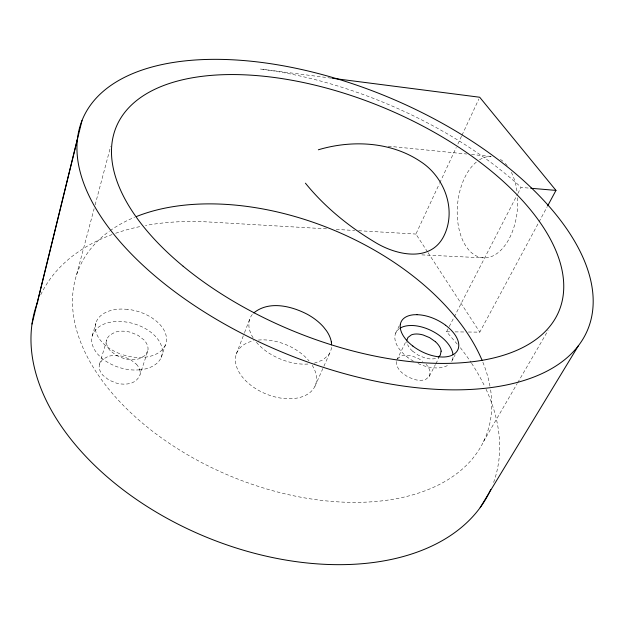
<?xml version="1.0" encoding="UTF-8"?>
<svg xmlns="http://www.w3.org/2000/svg" width="624" height="624" viewBox="0 0 624 624"><rect width="100%" height="100%" fill="white"/><g stroke="black" fill="none" stroke-linecap="round" stroke-linejoin="round"><path stroke-width="0.47" stroke-dasharray="3.12 2.34" d="M396.419 361.468L396.349 362.934A18.26 10.608 27.1 0 0 401.794 372.598L407.503 376.709L414.11 379.423A18.252 10.608 27.1 0 0 425.888 379.275L429.234 376.467L435.412 364.572M76.596 274.638L94.115 208.689M95.121 204.914L110.643 146.5M92.274 335.79L95.885 323.162M99.497 364.229L107.414 338.036L109.691 335.127L115.253 332.14A21.341 13.603 15.9 0 1 130.595 332.28L138.083 335.353L143.988 339.924A21.341 13.603 15.9 0 1 147.849 350.782L139.394 376.67L135.736 380.968L131.859 382.925A20.998 13.751 15.5 0 1 116.423 383.12L108.833 380.008L102.937 375.305A20.998 13.751 15.5 0 1 99.668 369.751A20.998 13.751 15.5 0 1 99.497 364.229L102.414 359.596L107.921 356.515A20.998 13.751 15.5 0 1 123.076 356.499L130.439 359.525L136.235 364.073M147.849 350.766L145.15 355.43L139.698 358.582A21.341 13.595 15.9 0 1 124.059 358.613M161.195 357.474L165.344 345.119A36.426 22.893 16.1 0 0 165.352 333.083A36.496 22.932 16.1 0 0 127.499 309.309M236.293 354.034L244.187 333.512M244.53 332.623L249.678 319.246M314.933 386.311L323.489 367.13M323.879 366.257L330.104 352.31M427.526 251.885L415.912 234.055L439.366 183.745M439.78 182.855L456.238 147.553M457.883 144.027L461.588 136.079M462.002 135.197L478.873 99.005M429.234 376.467L430.123 372.341A18.26 10.608 27.1 0 0 426.145 364.33M395.593 333.356L399.266 325.767M396.77 360.103L406.045 341.266M457.228 344.097L446.558 331.789L448.789 327.467M449.233 326.602L517.444 194.337M517.889 193.471L521.009 187.418L529.753 188.167M435.856 363.722L438.945 357.778M451.651 361.475L455.177 354.822M468.398 332.023L479.794 332.147L547.248 206.622M483.413 441.722L517.21 383.565M517.702 382.723L548.067 330.463M397.41 358.878L400.858 356.187A18.26 10.608 27.1 0 1 412.511 356.132L418.922 358.823L422.807 361.366M314.262 363.215L322.717 360.04L328.294 355.243A43.415 26.005 22.5 0 0 331.601 346.523M307.921 364.049C295.597 364.814 283.304 361.14 272.548 355.282A43.469 26.036 22.5 0 1 256.378 342.248M446.558 331.789L451.308 331.835M455.107 331.882L464.599 331.984M421.894 254.881L483.748 257.86M326.539 228.844L208.993 222.004A245.216 155.665 22.4 0 0 145.454 225.506M336.25 229.414L354.713 230.49M358.597 230.716L415.912 234.055M127.53 309.34L123.029 309.059A36.496 22.932 16.1 0 0 95.277 326.547A36.496 22.932 16.1 0 0 120.947 354.136M388.229 146.195L466.658 154.011M471.502 154.495L491.837 156.515M331.063 78.109L260.606 69.046A272.446 138.957 22.6 0 1 518.287 184.79L521.009 187.418M124.082 358.613L116.353 355.454L110.339 350.719M412.526 351.117L418.337 355.243L425.038 358.004A18.517 10.444 26.9 0 0 436.925 357.981M428.056 252.697L479.794 332.147M110.261 350.688A21.341 13.595 15.9 0 1 106.688 339.651M165.344 345.119A36.496 22.932 16.1 0 1 152.56 355.579A36.449 22.901 16.1 0 1 144.362 357.287L139.846 357.505A36.449 22.901 16.1 0 1 120.986 354.136M500.401 159.424A50.848 30.03 -84.8 0 1 503.919 162.115M505.253 163.418A50.848 30.03 -84.8 0 1 507.164 165.625M511.36 172.286A50.848 30.03 -84.8 0 1 517.195 192.941M517.6 197.722A50.848 30.03 -84.8 0 1 492.695 256.012A50.848 30.03 -84.8 0 1 458.211 224.897A50.848 30.03 -84.8 0 1 477.259 161.335M479.497 159.791A50.848 30.03 -84.8 0 1 491.228 156.476M312.218 365.297A42.51 26.598 22.4 0 1 295.581 398.315A42.51 26.598 22.4 0 1 241.192 375.461A42.51 26.598 22.4 0 1 253.796 340.751M258.32 340.064A42.51 26.598 22.4 0 1 308.997 360.883M417.986 363.503A31.395 17.714 26.9 0 0 433.352 367.801L436.933 367.965A31.356 17.69 26.9 0 0 448.352 364.946M413.509 361.21A31.395 17.714 26.9 0 1 407.332 357.092M399.524 328.528A31.395 17.714 26.9 0 0 397.496 346.242A31.356 17.69 26.9 0 0 407.378 357.107M453.055 357.022A31.395 17.714 26.9 0 1 451.667 361.483M490.612 389.899A220.085 133.38 22.5 0 1 230.326 476.042A220.085 133.38 22.5 0 1 109.317 231.247M110.066 230.708A220.085 133.38 22.5 0 1 134.605 217.285M482.875 362.232A220.085 133.38 22.5 0 1 490.324 388.097M253.094 337.771A43.469 26.036 22.5 0 1 248.906 326.235L248.929 322.616A43.415 26.005 22.5 0 1 253.235 313.396M40.755 294.778A245.216 155.665 22.4 0 1 112.047 234.562M115.658 233.267A245.216 155.665 22.4 0 1 141.695 226.231M460.364 347.724A245.216 155.665 22.4 0 1 471.058 362.489M471.58 363.285A245.216 155.665 22.4 0 1 484.825 386.607M486.057 389.236A245.216 155.665 22.4 0 1 493.022 484.006M139.62 369.447A20.998 13.751 15.5 0 1 140.002 374.93M136.313 364.112A20.998 13.751 15.5 0 1 139.667 369.525M412.456 351.086A18.517 10.444 26.9 0 1 407.62 344.604M407.09 342.997A18.517 10.444 26.9 0 1 406.84 341.453M139.643 369.837L135.814 370.048A36.176 23.057 15.9 0 1 92.664 345.634A36.176 23.057 15.9 0 1 119.285 321.469L123.755 321.734A36.176 23.057 15.9 0 1 159.073 341A36.176 23.057 15.9 0 1 151.975 366.569A36.153 23.041 15.9 0 1 140.291 369.806L139.643 369.837"/><path stroke-width="0.94" d="M32.003 324.051L77.446 138.856M37.112 303.467L82.009 120.526M406.973 340.041L407.94 337.49L411.388 334.862A18.517 10.444 26.9 0 1 423.127 334.971L429.647 337.662L435.349 341.663M547.708 205.772L555.968 190.398L479.7 97.243L332.03 78.234M480.168 507.608L578.386 345.743A273.616 138.091 22.6 0 0 287.953 66.674A273.616 138.091 22.6 0 0 138.817 261.378A273.616 138.091 22.6 0 0 578.386 345.743M253.734 312.959C268.991 300.378 291.548 306.025 307.499 314.387A43.469 26.036 22.5 0 1 323.661 327.148L326.508 330.806A43.469 26.036 22.5 0 1 331.344 342.007M438.298 357.24L440.263 355.228L441.113 351.156M318.341 149.783C351.803 139.799 390.827 141.57 420.451 161.499C443.906 176.506 456.495 208.595 444.522 234.671C431.434 263.398 395.967 255.302 374.65 242.026C348.574 226.364 324.55 206.809 305.425 183.175M416.972 314.66L413.681 314.769A31.613 17.566 26.8 0 0 400.288 324.636M530.72 188.253L555.968 190.398M331.36 342.03L331.578 344.885M412.831 346.055A31.613 17.566 26.8 0 0 439.031 356.85L442.642 357.037A31.574 17.542 26.8 0 0 454.085 354.097A31.613 17.566 26.8 0 0 455.582 335.689A31.574 17.542 26.8 0 0 445.637 325.307M445.637 325.276A31.613 17.566 26.8 0 0 431.597 317.632A31.574 17.542 26.8 0 0 417.004 314.707M136.344 216.575A220.085 133.38 22.5 0 1 482.165 360.508M412.877 346.078A31.574 17.542 26.8 0 1 400.343 324.667M490.768 489.442A245.216 155.665 22.4 0 1 205.304 536.71A245.216 155.665 22.4 0 1 37.775 301.696M435.419 341.702A18.517 10.444 26.9 0 1 441.191 351.203M400.234 328.084A31.387 17.706 26.9 0 1 408.377 325.627L411.661 325.494A31.348 17.69 26.9 0 1 426.192 328.403A31.387 17.706 26.9 0 1 452.985 354.518M183.152 266.237A239.756 120.479 22.6 0 0 557.864 313.607A239.756 120.479 22.6 0 0 271.814 77.165A239.756 120.479 22.6 0 0 183.152 266.237"/></g></svg>
